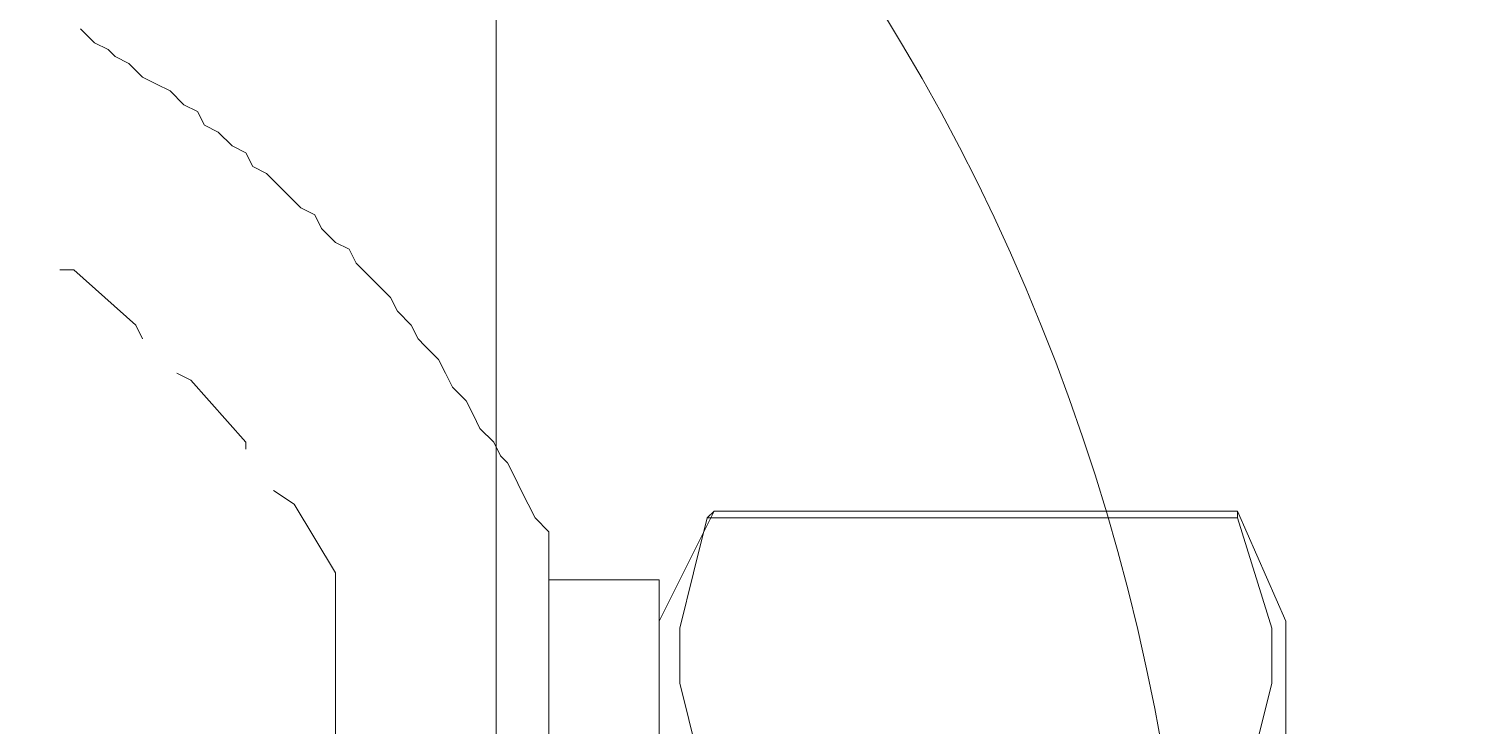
# Model space of a CAD drawing. Header units: millimetres. Extents: x 89051 to 218395, y -330386 to -125649.
# Drawn here: x 100482.16 to 100507.58, y -127014.07 to -127001.84 of the extents above; entities that cross this region are included whole.
import ezdxf

# ---------------------------------------------------------------- set-up
doc = ezdxf.new("R2010")
doc.units = ezdxf.units.MM
doc.header["$LTSCALE"] = 13
for name, pattern in [('1 实线', [0]), ('ACAD_ISO04W100', [30, 24, -3, 0, -3]), ('CENTER', [50.8, 31.75, -6.35, 6.35, -6.35])]:
    doc.linetypes.add(name, pattern=pattern)
doc.layers.get('0').update_dxf_attribs({"color": 1, "linetype": 'CENTER'})
doc.layers.add('C00-00-00', color=7, linetype='Continuous')
doc.layers.add('标注、文本', color=3, linetype='Continuous', lineweight=25)

msp = doc.modelspace()

# ---------------------------------------------------------------- linework, layer by layer
at = {"color": 7, "linetype": '1 实线', "lineweight": 0}
for centre, major_axis, ratio, start_param, end_param in [((100486.444, -127021.077), (0, 45.983), 0.866025, 2.304713, 7.120065), ((100490.376, -127021.077), (0, 45.983), 0.866025, 3.141593, 6.283185), ((100471.213, -127021.077), (0, -34.608), 0.908418, 5.225125, 10.48821), ((100483.297, -127021.077), (0, -34.608), 0.908418, 6.283185, 9.424778)]:
    msp.add_ellipse(centre, major_axis=major_axis, ratio=ratio, start_param=start_param, end_param=end_param, dxfattribs=at)
at = {"layer": 'C00-00-00', "lineweight": 15}
for points in [[(100491.3, -127010.671), (100491.058, -127010.429), (100490.937, -127010.187), (100490.816, -127009.945), (100490.695, -127009.703), (100490.574, -127009.461), (100490.453, -127009.34), (100490.332, -127009.098), (100490.09, -127008.856), (100489.969, -127008.614), (100489.848, -127008.372), (100489.606, -127008.129), (100489.485, -127007.887), (100489.364, -127007.645), (100489.122, -127007.403), (100489.001, -127007.282), (100488.88, -127007.04), (100488.638, -127006.798), (100488.517, -127006.556), (100488.275, -127006.314), (100488.154, -127006.193), (100487.912, -127005.951), (100487.791, -127005.709), (100487.549, -127005.588), (100487.307, -127005.346), (100487.186, -127005.104), (100486.944, -127004.983), (100486.702, -127004.741), (100486.581, -127004.62), (100486.339, -127004.378), (100486.097, -127004.257), (100485.976, -127004.015), (100485.734, -127003.894), (100485.492, -127003.652), (100485.25, -127003.531), (100485.129, -127003.289), (100484.887, -127003.168), (100484.645, -127002.926), (100484.403, -127002.805), (100484.161, -127002.684), (100483.919, -127002.442), (100483.677, -127002.321), (100483.556, -127002.2), (100483.314, -127002.079), (100483.072, -127001.837)], [(100482.951, -127006.072), (100482.709, -127006.072)], [(100484.04, -127007.04), (100482.951, -127006.072)], [(100484.161, -127007.282), (100484.04, -127007.04)], [(100485.008, -127008.008), (100484.766, -127007.887)], [(100485.976, -127009.098), (100485.008, -127008.008)], [(100485.976, -127009.219), (100485.976, -127009.098)], [(100486.823, -127010.187), (100486.46, -127009.945)], [(100487.549, -127011.397), (100486.823, -127010.187)], [(100494.204, -127010.308), (100493.236, -127012.244)], [(100494.083, -127015.269), (100493.599, -127013.333), (100493.599, -127012.365), (100493.841, -127011.397), (100494.083, -127010.429)], [(100494.083, -127010.429), (100494.204, -127010.308)], [(100494.083, -127010.429), (100495.898, -127010.429)], [(100494.083, -127010.429), (100503.401, -127010.429)], [(100503.401, -127010.308), (100494.204, -127010.308)], [(100496.746, -127010.429), (100498.561, -127010.429)], [(100499.529, -127010.429), (100501.344, -127010.429)], [(100501.586, -127010.429), (100502.191, -127010.429)], [(100502.191, -127010.429), (100503.401, -127010.429)], [(100504.248, -127012.244), (100503.401, -127010.308)], [(100503.401, -127010.308), (100503.401, -127010.429)], [(100503.401, -127010.429), (100504.006, -127012.365), (100504.006, -127013.333), (100503.764, -127014.301), (100503.401, -127015.269)], [(100491.3, -127025.918), (100491.3, -127010.671)], [(100487.549, -127012.607), (100487.549, -127011.397)], [(100493.236, -127011.518), (100491.3, -127011.518)], [(100493.236, -127011.518), (100493.236, -127011.881), (100493.236, -127012.365), (100493.236, -127012.97), (100493.236, -127013.817), (100493.236, -127014.785), (100493.236, -127015.874), (100493.236, -127017.084), (100493.236, -127018.415), (100493.236, -127019.746), (100493.236, -127021.077), (100493.236, -127022.529), (100493.236, -127023.86), (100493.236, -127025.192), (100493.236, -127026.402), (100493.236, -127027.491), (100493.236, -127028.459), (100493.236, -127029.185), (100493.236, -127029.911), (100493.236, -127030.395), (100493.236, -127030.637)], [(100504.248, -127029.911), (100504.248, -127029.79), (100504.248, -127029.548), (100504.248, -127029.064), (100504.248, -127028.338), (100504.248, -127027.612), (100504.248, -127026.644), (100504.248, -127025.555), (100504.248, -127024.345), (100504.248, -127023.013), (100504.248, -127021.682), (100504.248, -127020.472), (100504.248, -127019.141), (100504.248, -127017.81), (100504.248, -127016.6), (100504.248, -127015.511), (100504.248, -127014.543), (100504.248, -127013.817), (100504.248, -127013.091), (100504.248, -127012.607), (100504.248, -127012.365), (100504.248, -127012.244)], [(100487.549, -127014.422), (100487.549, -127012.607)]]:
    msp.add_lwpolyline(points, dxfattribs=at)
at = {"layer": '标注、文本', "color": 1, "linetype": 'ACAD_ISO04W100', "lineweight": 15}
msp.add_line((100490.376, -127080.467), (100490.376, -126961.688), dxfattribs=at)

doc.saveas('drawing.dxf')
